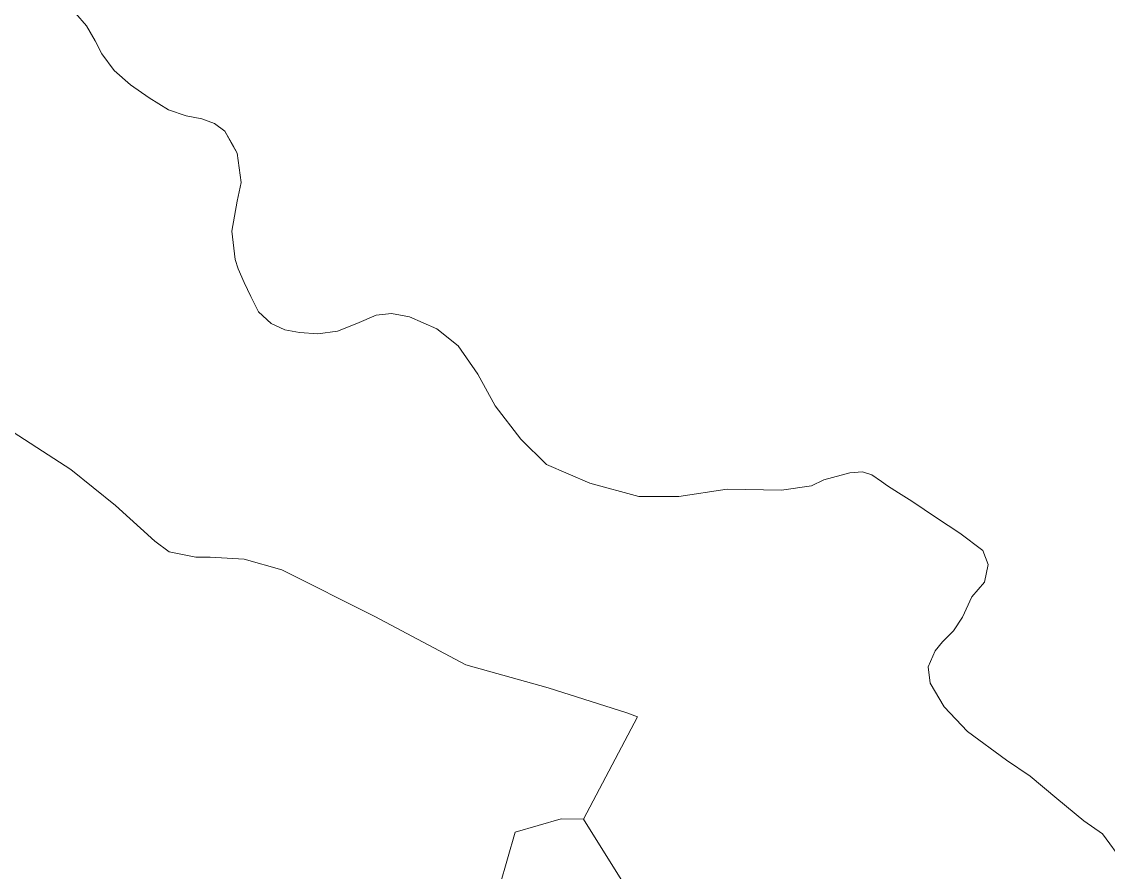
# Model space of a CAD drawing. Header units: metres. Extents: x 542555 to 550520, y 1840485 to 1846995.
# Drawn here: x 545214 to 545867, y 1842552 to 1843063 of the extents above; entities that cross this region are included whole.
import ezdxf

# ---------------------------------------------------------------- set-up
doc = ezdxf.new("R2010")
doc.units = ezdxf.units.M
doc.header["$MEASUREMENT"] = 0
doc.layers.add('Level 30', color=7, linetype='Continuous', lineweight=0)

msp = doc.modelspace()

# ---------------------------------------------------------------- linework, layer by layer
at = {"layer": 'Level 30', "color": 7, "linetype": 'Continuous', "lineweight": 0, "flags": 128}
for points in [[(545246.3, 1843067.83), (545252.97, 1843060.26), (545258.22, 1843051.09), (545262.24, 1843043.38), (545269.59, 1843033.42), (545279.46, 1843024.73), (545290.65, 1843016.87), (545302.24, 1843009.73), (545312.81, 1843006.09), (545322.21, 1843004.21), (545329.9, 1843001.45), (545336.09, 1842996.97), (545340.59, 1842988.93), (545343.54, 1842983.67), (545345.94, 1842966.11), (545343.49, 1842954.73), (545340.2, 1842936.8), (545342.25, 1842919.77), (545344.03, 1842914.19), (545347.79, 1842905.92), (545351.73, 1842897.51), (545356.34, 1842888.39), (545363.9, 1842881.21), (545372.19, 1842877.41), (545381.03, 1842875.8), (545391.88, 1842875.16), (545403.87, 1842876.68), (545415.36, 1842881.2), (545426.98, 1842886.25), (545436.2, 1842887.39), (545447.02, 1842885.39), (545463.51, 1842878.04), (545476.31, 1842867.84), (545488.21, 1842850.84), (545498.55, 1842831.72), (545513.99, 1842811.69), (545529.52, 1842796.51), (545555.41, 1842785.4), (545584.97, 1842777.31), (545608.92, 1842777.29), (545638.1, 1842781.64), (545670.76, 1842781.18), (545688.67, 1842783.75), (545696.09, 1842787.42), (545711.79, 1842791.62), (545719.29, 1842792.16), (545724.91, 1842790.37), (545730.86, 1842786.33), (545734.44, 1842783.74), (545740.91, 1842779.58), (545749, 1842774.57), (545763.81, 1842764.58), (545777.96, 1842755.29), (545791.7, 1842744.94), (545794.88, 1842736.52), (545792.79, 1842725.77), (545785.06, 1842716.97), (545779.37, 1842704.82), (545774.05, 1842696.53), (545767.52, 1842689.98), (545763.07, 1842684.67), (545758.74, 1842674.96), (545760.03, 1842665.16), (545768.41, 1842651.01), (545782.56, 1842636.03), (545805.93, 1842618.96), (545820.11, 1842609.33), (545836.15, 1842595.74), (545852.34, 1842582.33), (545863.53, 1842574.5), (545876.29, 1842557.42)], [(545876.29, 1842557.42), (545863.53, 1842574.5), (545852.34, 1842582.33), (545836.15, 1842595.74), (545820.11, 1842609.33), (545805.93, 1842618.96), (545782.56, 1842636.03), (545768.41, 1842651.01), (545760.03, 1842665.16), (545758.74, 1842674.96), (545763.07, 1842684.67), (545767.52, 1842689.98), (545774.05, 1842696.53), (545779.37, 1842704.82), (545785.06, 1842716.97), (545792.79, 1842725.77), (545794.88, 1842736.52), (545791.7, 1842744.94), (545777.96, 1842755.29), (545763.81, 1842764.58), (545749, 1842774.57), (545740.91, 1842779.58), (545734.44, 1842783.74), (545730.86, 1842786.33), (545724.91, 1842790.37), (545719.29, 1842792.16), (545711.79, 1842791.62), (545696.09, 1842787.42), (545688.67, 1842783.75), (545670.76, 1842781.18), (545638.1, 1842781.64), (545608.92, 1842777.29), (545584.97, 1842777.31), (545555.41, 1842785.4), (545529.52, 1842796.51), (545513.99, 1842811.69), (545498.55, 1842831.72), (545488.21, 1842850.84), (545476.31, 1842867.84), (545463.51, 1842878.04), (545447.02, 1842885.39), (545436.2, 1842887.39), (545426.98, 1842886.25), (545415.36, 1842881.2), (545403.87, 1842876.68), (545391.88, 1842875.16), (545381.03, 1842875.8), (545372.19, 1842877.41), (545363.9, 1842881.21), (545356.34, 1842888.39), (545351.73, 1842897.51), (545347.79, 1842905.92), (545344.03, 1842914.19), (545342.25, 1842919.77), (545340.2, 1842936.8), (545343.49, 1842954.73), (545345.94, 1842966.11), (545343.54, 1842983.67), (545340.5867, 1842988.9423), (545336.09, 1842996.97), (545329.9, 1843001.45), (545322.21, 1843004.21), (545312.81, 1843006.09), (545302.24, 1843009.73), (545290.65, 1843016.87), (545279.46, 1843024.73), (545269.59, 1843033.42), (545262.24, 1843043.38), (545258.22, 1843051.09), (545252.97, 1843060.26), (545246.3, 1843067.83)], [(545198.36, 1842822.51), (545243.5, 1842793.48), (545270.37, 1842771.97), (545294.01, 1842750.46), (545302.61, 1842744.01), (545318.73, 1842740.78), (545327.33, 1842740.78), (545347.75, 1842739.71), (545370.32, 1842733.26), (545426.2, 1842705.3), (545481.02, 1842676.26), (545530.46, 1842662.28), (545577.74, 1842647.23), (545584.17, 1842644.84), (545551.75, 1842583.42), (545538.28, 1842583.6), (545510.62, 1842575.51), (545501.35, 1842543.47)], [(545575.39, 1842545.58), (545551.75, 1842583.42), (545584.17, 1842644.84), (545577.74, 1842647.23), (545530.46, 1842662.28), (545481.02, 1842676.26), (545426.2, 1842705.3), (545370.32, 1842733.26), (545347.75, 1842739.71), (545327.33, 1842740.78), (545318.73, 1842740.78), (545302.61, 1842744.01), (545294.01, 1842750.46), (545270.37, 1842771.97), (545243.5, 1842793.48), (545198.36, 1842822.51)]]:
    msp.add_lwpolyline(points, dxfattribs=at)
msp.add_lwpolyline([(545551.75, 1842583.42), (545575.39, 1842545.58), (545558.34, 1842539.09), (545553.86, 1842535.36), (545513.29, 1842539.69), (545501.35, 1842543.47), (545510.62, 1842575.51), (545538.28, 1842583.6), (545551.75, 1842583.42)], close=True, dxfattribs=at)

doc.saveas('drawing.dxf')
